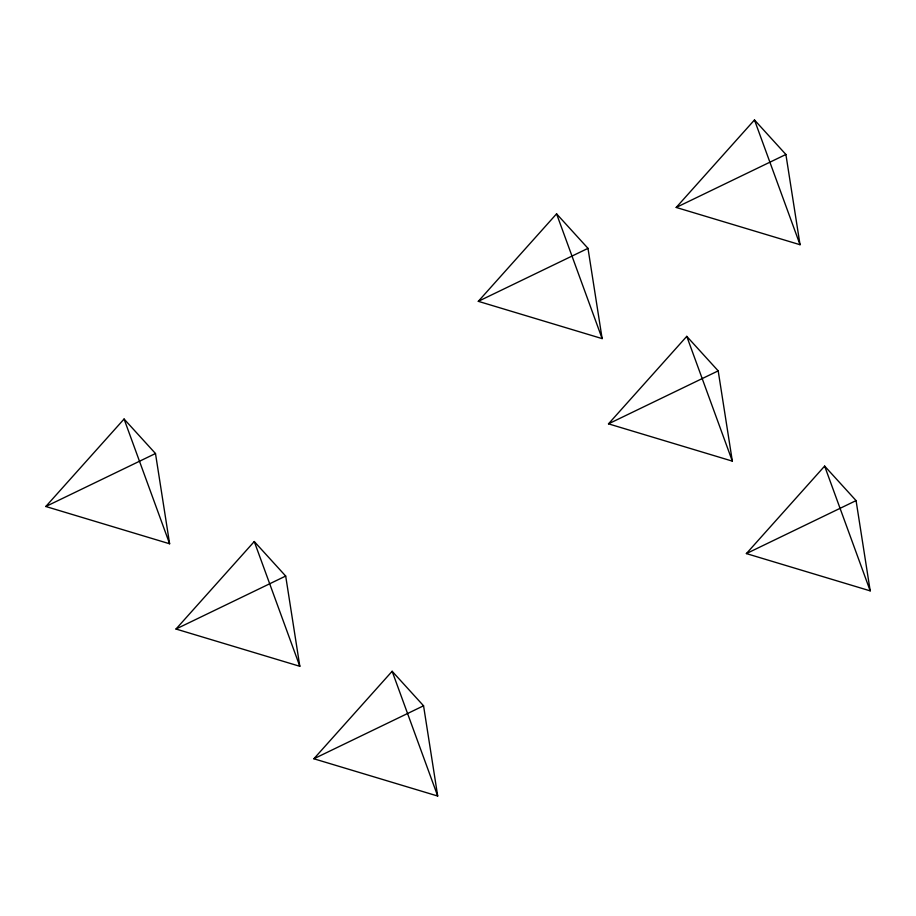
<?xml version="1.0" encoding="UTF-8"?>
<svg xmlns="http://www.w3.org/2000/svg" width="916" height="916" viewBox="0 0 916 916"><rect width="100%" height="100%" fill="white"/><g stroke="black" fill="none" stroke-linecap="round" stroke-linejoin="round"><path stroke-width="1.37" d="M45.8 506.502L124.072 419.024L155.491 453.523L169.62 543.783L45.8 506.502L155.491 453.523M175.998 629.029L254.27 541.539L285.689 576.05L299.818 666.298L175.998 629.029L285.689 576.05M478.301 301.33L556.573 213.84L587.992 248.351L602.133 338.611L478.301 301.33L587.992 248.351M676.203 207.451L754.475 119.962L785.894 154.472L800.034 244.721L676.203 207.451L785.894 154.472M608.499 423.845L686.771 336.355L718.19 370.865L732.331 461.126L608.499 423.845L718.19 370.865M313.867 758.769L392.14 671.279L423.558 705.789L437.699 796.038L313.867 758.769L423.558 705.789M746.38 553.585L824.64 466.095L856.071 500.605L870.2 590.866L746.38 553.585L856.071 500.605M754.475 119.962L800.034 244.721M824.64 466.095L870.2 590.866M686.771 336.355L732.331 461.126M556.573 213.84L602.133 338.611M392.14 671.279L437.699 796.038M254.27 541.539L299.818 666.298M124.072 419.024L169.62 543.783"/></g></svg>
